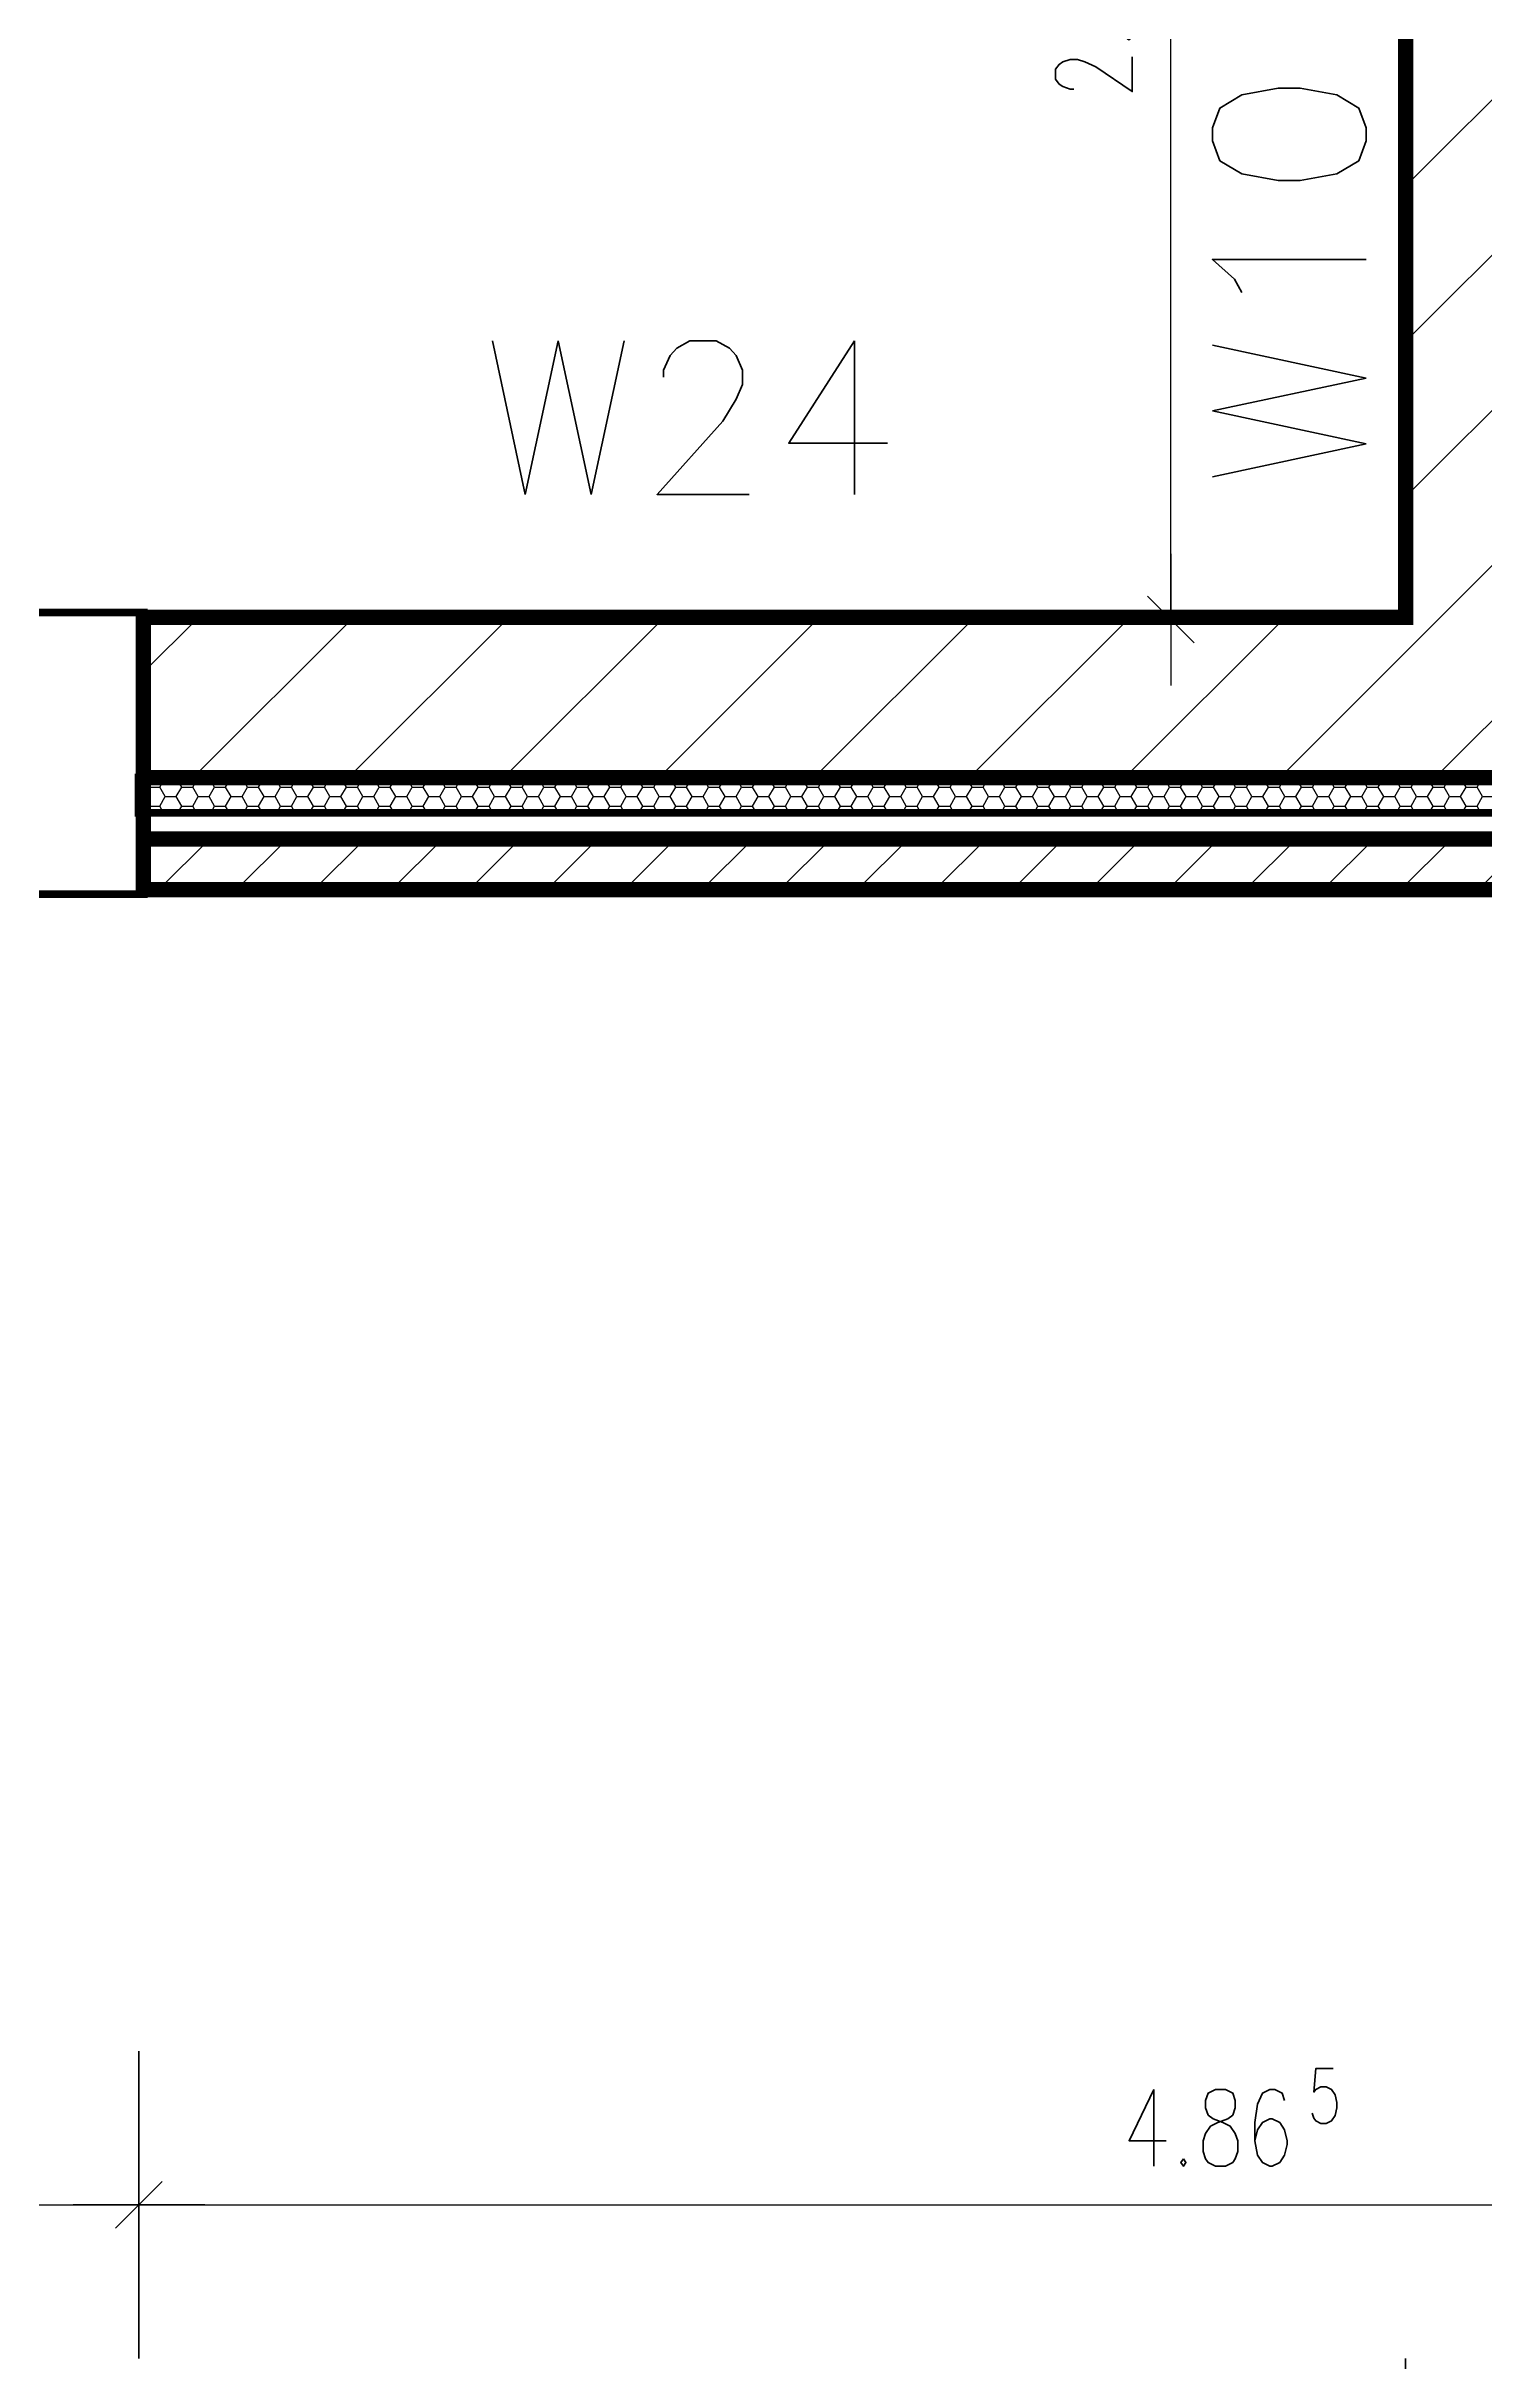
# Model space of a CAD drawing. Extents: x 0 to 42050, y 0 to 29700.
# Drawn here: x 11029 to 14305, y 5642 to 10916 of the extents above; entities that cross this region are included whole.
import ezdxf
from ezdxf.enums import TextEntityAlignment as Align

# ---------------------------------------------------------------- set-up
doc = ezdxf.new("R2010")
doc.units = 0
doc.header["$LTSCALE"] = 1000
doc.layers.get('0').update_dxf_attribs({"linetype": 'CONTINUOUS'})
doc.layers.get('DEFPOINTS').update_dxf_attribs({"linetype": 'CONTINUOUS'})
for name, color, linetype in [('BEMASSUNG', 3, 'CONTINUOUS'), ('DAEMMUNG', 6, 'CONTINUOUS'), ('FENSTER', 8, 'CONTINUOUS'), ('LEGENDE-70', 1, 'CONTINUOUS'), ('MAUERWERK', 7, 'CONTINUOUS'), ('SCHRAFFUR-DAEMMUNG', 6, 'CONTINUOUS'), ('SCHRAFFUR-MAUER', 7, 'CONTINUOUS'), ('SCHRAFFUR-VORMAUER', 7, 'CONTINUOUS'), ('VORSATZSCHALLE', 7, 'CONTINUOUS')]:
    doc.layers.add(name, color=color, linetype=linetype)
doc.styles.get("Standard").update_dxf_attribs({"font": 'TXT.SHX', "width": 0.75, "height": 175})
doc.styles.add('STANDART', font='TXT.SHX', dxfattribs={"width": 0.75, "height": 175})
doc.dimstyles.get("Standard").update_dxf_attribs({"dimtxt": 2.5, "dimasz": 2.5, "dimexe": 1.25, "dimexo": 0.625, "dimtad": 1, "dimcen": 2.5, "dimazin": 3, "dimtfac": 1, "dimtmove": 0, "dimatfit": 3})

# ---------------------------------------------------------------- blocks, each defined once
blk = doc.blocks.new('*X9')
at = {"color": 0}
for p, q in [((14125, 10596.825407), (14490, 10961.825407)), ((14125, 10243.272016), (14490, 10608.272016)), ((14125, 9889.718626), (14490, 10254.718626)), ((13838.834765, 9250), (14490, 9901.165235)), ((11250, 9489.59236), (11375.40764, 9615)), ((11363.961031, 9250), (11728.961031, 9615)), ((11717.514421, 9250), (12082.514421, 9615)), ((12071.067812, 9250), (12436.067812, 9615)), ((12424.621202, 9250), (12789.621202, 9615)), ((12778.174593, 9250), (13143.174593, 9615)), ((13131.727984, 9250), (13496.727984, 9615)), ((13485.281374, 9250), (13850.281374, 9615)), ((14192.388155, 9250), (14557.388155, 9615))]:
    blk.add_line(p, q, dxfattribs=at)
blk = doc.blocks.new('*X22')
at = {"color": 0}
for p, q in [((11285.737726, 8995), (11400.737726, 9110)), ((11462.514421, 8995), (11577.514421, 9110)), ((11639.291117, 8995), (11754.291117, 9110)), ((11816.067812, 8995), (11931.067812, 9110)), ((11992.844507, 8995), (12107.844507, 9110)), ((12169.621202, 8995), (12284.621202, 9110)), ((12346.397898, 8995), (12461.397898, 9110)), ((12523.174593, 8995), (12638.174593, 9110)), ((12699.951288, 8995), (12814.951288, 9110)), ((12876.727984, 8995), (12991.727984, 9110)), ((13053.504679, 8995), (13168.504679, 9110)), ((13230.281374, 8995), (13345.281374, 9110)), ((13407.05807, 8995), (13522.05807, 9110)), ((13583.834765, 8995), (13698.834765, 9110)), ((13760.61146, 8995), (13875.61146, 9110)), ((13937.388155, 8995), (14052.388155, 9110)), ((14114.164851, 8995), (14229.164851, 9110)), ((14290.941546, 8995), (14405.941546, 9110))]:
    blk.add_line(p, q, dxfattribs=at)
blk = doc.blocks.new('*X46')
at = {"color": 0}
for p, q in [((11249.999979, 9206.698742), (11262.499979, 9228.349377)), ((11262.49998, 9228.349353), (11249.99998, 9249.999988)), ((11262.5, 9228.349365), (11287.5, 9228.349365)), ((11287.499979, 9228.349377), (11299.999972, 9250)), ((11299.999979, 9206.698718), (11287.499979, 9228.349353)), ((11299.999979, 9249.999988), (11299.999972, 9250)), ((11337.499979, 9228.349353), (11324.999979, 9249.999988)), ((11324.999979, 9206.698742), (11337.499979, 9228.349377)), ((11337.5, 9228.349365), (11362.5, 9228.349365)), ((11362.499979, 9228.349377), (11374.999972, 9250)), ((11374.999979, 9206.698718), (11362.499979, 9228.349353)), ((11374.999979, 9249.999988), (11374.999972, 9250)), ((11412.499979, 9228.349353), (11399.999979, 9249.999988)), ((11399.999979, 9206.698742), (11412.499979, 9228.349377)), ((11412.5, 9228.349365), (11437.5, 9228.349365)), ((11437.499979, 9228.349377), (11449.999972, 9250)), ((11449.999979, 9206.698718), (11437.499979, 9228.349353)), ((11449.999979, 9249.999988), (11449.999972, 9250)), ((11487.499979, 9228.349353), (11474.999979, 9249.999988)), ((11474.999979, 9206.698742), (11487.499979, 9228.349377)), ((11487.5, 9228.349365), (11512.5, 9228.349365)), ((11512.499979, 9228.349377), (11524.999971, 9250)), ((11524.999979, 9206.698718), (11512.499979, 9228.349353)), ((11524.999979, 9249.999988), (11524.999971, 9250)), ((11549.999978, 9206.698742), (11562.499978, 9228.349377)), ((11562.499979, 9228.349353), (11549.999979, 9249.999988)), ((11562.5, 9228.349365), (11587.5, 9228.349365)), ((11587.499978, 9228.349377), (11599.999971, 9250)), ((11599.999978, 9206.698717), (11587.499978, 9228.349352)), ((11599.999978, 9249.999988), (11599.999971, 9250)), ((11637.499978, 9228.349352), (11624.999978, 9249.999987)), ((11624.999978, 9206.698742), (11637.499978, 9228.349377)), ((11637.5, 9228.349365), (11662.5, 9228.349365)), ((11662.499978, 9228.349378), (11674.999971, 9250)), ((11674.999978, 9206.698717), (11662.499978, 9228.349352)), ((11674.999978, 9249.999987), (11674.999971, 9250)), ((11712.499978, 9228.349352), (11699.999978, 9249.999987)), ((11699.999978, 9206.698743), (11712.499978, 9228.349378)), ((11712.5, 9228.349365), (11737.5, 9228.349365)), ((11737.499978, 9228.349378), (11749.999971, 9250)), ((11749.999978, 9206.698717), (11737.499978, 9228.349352)), ((11749.999978, 9249.999987), (11749.999971, 9250)), ((11787.499978, 9228.349352), (11774.999978, 9249.999987)), ((11774.999978, 9206.698743), (11787.499978, 9228.349378)), ((11787.5, 9228.349365), (11812.5, 9228.349365)), ((11812.499978, 9228.349378), (11824.99997, 9250)), ((11824.999978, 9206.698717), (11812.499978, 9228.349352)), ((11824.999978, 9249.999987), (11824.99997, 9250)), ((11849.999977, 9206.698743), (11862.499977, 9228.349378)), ((11862.499978, 9228.349352), (11849.999978, 9249.999987)), ((11862.5, 9228.349365), (11887.5, 9228.349365)), ((11887.499977, 9228.349378), (11899.99997, 9250)), ((11899.999977, 9206.698717), (11887.499977, 9228.349352)), ((11899.999977, 9249.999987), (11899.99997, 9250)), ((11937.499977, 9228.349352), (11924.999977, 9249.999987)), ((11924.999977, 9206.698743), (11937.499977, 9228.349378)), ((11937.5, 9228.349365), (11962.5, 9228.349365)), ((11962.499977, 9228.349378), (11974.99997, 9250)), ((11974.999977, 9206.698717), (11962.499977, 9228.349352)), ((11974.999977, 9249.999987), (11974.99997, 9250)), ((12012.499977, 9228.349352), (11999.999977, 9249.999987)), ((11999.999977, 9206.698743), (12012.499977, 9228.349378)), ((12012.5, 9228.349365), (12037.5, 9228.349365)), ((12037.499977, 9228.349378), (12049.999969, 9250)), ((12049.999977, 9206.698717), (12037.499977, 9228.349352)), ((12049.999977, 9249.999987), (12049.999969, 9250)), ((12087.499977, 9228.349352), (12074.999977, 9249.999987)), ((12074.999977, 9206.698743), (12087.499977, 9228.349378)), ((12087.5, 9228.349365), (12112.5, 9228.349365)), ((12112.499977, 9228.349378), (12124.999969, 9250)), ((12124.999977, 9206.698716), (12112.499977, 9228.349351)), ((12124.999977, 9249.999987), (12124.999969, 9250)), ((12149.999976, 9206.698743), (12162.499976, 9228.349378)), ((12162.499977, 9228.349351), (12149.999977, 9249.999986)), ((12162.5, 9228.349365), (12187.5, 9228.349365)), ((12187.499976, 9228.349379), (12199.999969, 9250)), ((12199.999976, 9206.698716), (12187.499976, 9228.349351)), ((12199.999976, 9249.999986), (12199.999969, 9250)), ((12237.499976, 9228.349351), (12224.999976, 9249.999986)), ((12224.999976, 9206.698744), (12237.499976, 9228.349379)), ((12237.5, 9228.349365), (12262.5, 9228.349365)), ((12262.499976, 9228.349379), (12274.999968, 9250)), ((12274.999976, 9206.698716), (12262.499976, 9228.349351)), ((12274.999976, 9249.999986), (12274.999968, 9250)), ((12312.499976, 9228.349351), (12299.999976, 9249.999986)), ((12299.999976, 9206.698744), (12312.499976, 9228.349379)), ((12312.5, 9228.349365), (12337.5, 9228.349365)), ((12337.499976, 9228.349379), (12349.999968, 9250)), ((12349.999976, 9206.698716), (12337.499976, 9228.349351)), ((12349.999976, 9249.999986), (12349.999968, 9250)), ((12387.499976, 9228.349351), (12374.999976, 9249.999986)), ((12374.999976, 9206.698744), (12387.499976, 9228.349379)), ((12387.5, 9228.349365), (12412.5, 9228.349365)), ((12412.499976, 9228.349379), (12424.999968, 9250)), ((12424.999976, 9206.698716), (12412.499976, 9228.349351)), ((12424.999976, 9249.999986), (12424.999968, 9250)), ((12462.499976, 9228.349351), (12449.999976, 9249.999986)), ((12449.999976, 9206.698744), (12462.499976, 9228.349379)), ((12462.5, 9228.349365), (12487.5, 9228.349365)), ((12487.499975, 9228.349379), (12499.999967, 9250)), ((12499.999976, 9206.698716), (12487.499976, 9228.349351)), ((12499.999975, 9249.999986), (12499.999967, 9250)), ((12537.499975, 9228.349351), (12524.999975, 9249.999986)), ((12524.999975, 9206.698744), (12537.499975, 9228.349379)), ((12537.5, 9228.349365), (12562.5, 9228.349365)), ((12562.499975, 9228.349379), (12574.999967, 9250)), ((12574.999975, 9206.698716), (12562.499975, 9228.349351)), ((12574.999975, 9249.999986), (12574.999967, 9250)), ((12612.499975, 9228.349351), (12599.999975, 9249.999986)), ((12599.999975, 9206.698744), (12612.499975, 9228.349379)), ((12612.5, 9228.349365), (12637.5, 9228.349365)), ((12637.499975, 9228.349379), (12649.999967, 9250)), ((12649.999975, 9206.698715), (12637.499975, 9228.34935)), ((12649.999975, 9249.999986), (12649.999967, 9250)), ((12687.499975, 9228.34935), (12674.999975, 9249.999985)), ((12674.999975, 9206.698744), (12687.499975, 9228.349379)), ((12687.5, 9228.349365), (12712.5, 9228.349365)), ((12712.499975, 9228.34938), (12724.999966, 9250)), ((12724.999975, 9206.698715), (12712.499975, 9228.34935)), ((12724.999975, 9249.999985), (12724.999966, 9250)), ((12762.499975, 9228.34935), (12749.999975, 9249.999985)), ((12749.999975, 9206.698745), (12762.499975, 9228.34938)), ((12762.5, 9228.349365), (12787.5, 9228.349365)), ((12787.499974, 9228.34938), (12799.999966, 9250)), ((12799.999975, 9206.698715), (12787.499975, 9228.34935)), ((12799.999974, 9249.999985), (12799.999966, 9250)), ((12837.499974, 9228.34935), (12824.999974, 9249.999985)), ((12824.999974, 9206.698745), (12837.499974, 9228.34938)), ((12837.5, 9228.349365), (12862.5, 9228.349365)), ((12862.499974, 9228.34938), (12874.999966, 9250)), ((12874.999974, 9206.698715), (12862.499974, 9228.34935)), ((12874.999974, 9249.999985), (12874.999966, 9250)), ((12912.499974, 9228.34935), (12899.999974, 9249.999985)), ((12899.999974, 9206.698745), (12912.499974, 9228.34938)), ((12912.5, 9228.349365), (12937.5, 9228.349365)), ((12937.499974, 9228.34938), (12949.999965, 9250)), ((12949.999974, 9206.698715), (12937.499974, 9228.34935)), ((12949.999974, 9249.999985), (12949.999965, 9250)), ((12987.499974, 9228.34935), (12974.999974, 9249.999985)), ((12974.999974, 9206.698745), (12987.499974, 9228.34938)), ((12987.5, 9228.349365), (13012.5, 9228.349365)), ((13012.499974, 9228.34938), (13024.999965, 9250)), ((13024.999974, 9206.698715), (13012.499974, 9228.34935)), ((13024.999974, 9249.999985), (13024.999965, 9250)), ((13062.499974, 9228.34935), (13049.999974, 9249.999985)), ((13049.999974, 9206.698745), (13062.499974, 9228.34938)), ((13062.5, 9228.349365), (13087.5, 9228.349365)), ((13087.499973, 9228.34938), (13099.999965, 9250)), ((13099.999974, 9206.698715), (13087.499974, 9228.34935)), ((13099.999973, 9249.999985), (13099.999965, 9250)), ((13137.499973, 9228.34935), (13124.999973, 9249.999985)), ((13124.999973, 9206.698745), (13137.499973, 9228.34938)), ((13137.5, 9228.349365), (13162.5, 9228.349365)), ((13162.499973, 9228.34938), (13174.999964, 9250)), ((13174.999973, 9206.698714), (13162.499973, 9228.349349)), ((13174.999973, 9249.999985), (13174.999964, 9250)), ((13212.499973, 9228.349349), (13199.999973, 9249.999984)), ((13199.999973, 9206.698745), (13212.499973, 9228.34938)), ((13212.5, 9228.349365), (13237.5, 9228.349365)), ((13237.499973, 9228.349381), (13249.999964, 9250)), ((13249.999973, 9206.698714), (13237.499973, 9228.349349)), ((13249.999973, 9249.999984), (13249.999964, 9250)), ((13287.499973, 9228.349349), (13274.999973, 9249.999984)), ((13274.999973, 9206.698746), (13287.499973, 9228.349381)), ((13287.5, 9228.349365), (13312.5, 9228.349365)), ((13312.499973, 9228.349381), (13324.999964, 9250)), ((13324.999973, 9206.698714), (13312.499973, 9228.349349)), ((13324.999973, 9249.999984), (13324.999964, 9250)), ((13362.499973, 9228.349349), (13349.999973, 9249.999984)), ((13349.999973, 9206.698746), (13362.499973, 9228.349381)), ((13362.5, 9228.349365), (13387.5, 9228.349365)), ((13387.499972, 9228.349381), (13399.999963, 9250)), ((13399.999973, 9206.698714), (13387.499973, 9228.349349)), ((13399.999972, 9249.999984), (13399.999963, 9250)), ((13437.499972, 9228.349349), (13424.999972, 9249.999984)), ((13424.999972, 9206.698746), (13437.499972, 9228.349381)), ((13437.5, 9228.349365), (13462.5, 9228.349365)), ((13462.499972, 9228.349381), (13474.999963, 9250)), ((13474.999972, 9206.698714), (13462.499972, 9228.349349)), ((13474.999972, 9249.999984), (13474.999963, 9250)), ((13512.499972, 9228.349349), (13499.999972, 9249.999984)), ((13499.999972, 9206.698746), (13512.499972, 9228.349381)), ((13512.5, 9228.349365), (13537.5, 9228.349365)), ((13537.499972, 9228.349381), (13549.999963, 9250)), ((13549.999972, 9206.698714), (13537.499972, 9228.349349)), ((13549.999972, 9249.999984), (13549.999963, 9250)), ((13587.499972, 9228.349349), (13574.999972, 9249.999984)), ((13574.999972, 9206.698746), (13587.499972, 9228.349381)), ((13587.5, 9228.349365), (13612.5, 9228.349365)), ((13612.499972, 9228.349381), (13624.999962, 9250)), ((13624.999972, 9206.698714), (13612.499972, 9228.349349)), ((13624.999972, 9249.999984), (13624.999962, 9250)), ((13662.499972, 9228.349349), (13649.999972, 9249.999984)), ((13649.999972, 9206.698746), (13662.499972, 9228.349381)), ((13662.5, 9228.349365), (13687.5, 9228.349365)), ((13687.499971, 9228.349381), (13699.999962, 9250)), ((13699.999972, 9206.698713), (13687.499972, 9228.349348)), ((13699.999971, 9249.999984), (13699.999962, 9250)), ((13737.499971, 9228.349348), (13724.999971, 9249.999983)), ((13724.999971, 9206.698746), (13737.499971, 9228.349381)), ((13737.5, 9228.349365), (13762.5, 9228.349365)), ((13762.499971, 9228.349382), (13774.999962, 9250)), ((13774.999971, 9206.698713), (13762.499971, 9228.349348)), ((13774.999971, 9249.999983), (13774.999962, 9250)), ((13812.499971, 9228.349348), (13799.999971, 9249.999983)), ((13799.999971, 9206.698747), (13812.499971, 9228.349382)), ((13812.5, 9228.349365), (13837.5, 9228.349365)), ((13837.499971, 9228.349382), (13849.999961, 9250)), ((13849.999971, 9206.698713), (13837.499971, 9228.349348)), ((13849.999971, 9249.999983), (13849.999961, 9250)), ((13887.499971, 9228.349348), (13874.999971, 9249.999983)), ((13874.999971, 9206.698747), (13887.499971, 9228.349382)), ((13887.5, 9228.349365), (13912.5, 9228.349365)), ((13912.499971, 9228.349382), (13924.999961, 9250)), ((13924.999971, 9206.698713), (13912.499971, 9228.349348)), ((13924.999971, 9249.999983), (13924.999961, 9250)), ((13962.499971, 9228.349348), (13949.999971, 9249.999983)), ((13949.999971, 9206.698747), (13962.499971, 9228.349382)), ((13962.5, 9228.349365), (13987.5, 9228.349365)), ((13987.499971, 9228.349382), (13999.999961, 9250)), ((13999.999971, 9206.698713), (13987.499971, 9228.349348)), ((13999.999971, 9249.999983), (13999.999961, 9250)), ((14037.49997, 9228.349348), (14024.99997, 9249.999983)), ((14024.99997, 9206.698747), (14037.49997, 9228.349382)), ((14037.5, 9228.349365), (14062.5, 9228.349365)), ((14062.49997, 9228.349382), (14074.99996, 9250)), ((14074.99997, 9206.698713), (14062.49997, 9228.349348)), ((14074.99997, 9249.999983), (14074.99996, 9250)), ((14112.49997, 9228.349348), (14099.99997, 9249.999983)), ((14099.99997, 9206.698747), (14112.49997, 9228.349382)), ((14112.5, 9228.349365), (14137.5, 9228.349365)), ((14137.49997, 9228.349382), (14149.99996, 9250)), ((14149.99997, 9206.698713), (14137.49997, 9228.349348)), ((14149.99997, 9249.999983), (14149.99996, 9250)), ((14187.49997, 9228.349348), (14174.99997, 9249.999983)), ((14174.99997, 9206.698747), (14187.49997, 9228.349382)), ((14187.5, 9228.349365), (14212.5, 9228.349365)), ((14212.49997, 9228.349382), (14224.99996, 9250)), ((14224.99997, 9206.698712), (14212.49997, 9228.349347)), ((14224.99997, 9249.999983), (14224.99996, 9250)), ((14262.49997, 9228.349347), (14249.99997, 9249.999982)), ((14249.99997, 9206.698747), (14262.49997, 9228.349382)), ((14262.5, 9228.349365), (14287.5, 9228.349365)), ((14287.49997, 9228.349383), (14299.999959, 9250)), ((14299.99997, 9206.698712), (14287.49997, 9228.349347)), ((14299.99997, 9249.999982), (14299.999959, 9250)), ((11238.75, 9206.69873), (11250, 9206.69873)), ((11262.49998, 9185.048083), (11249.99998, 9206.698718)), ((11253.811951, 9170), (11262.499979, 9185.048107)), ((11262.5, 9185.048095), (11287.5, 9185.048095)), ((11287.499979, 9185.048107), (11299.999979, 9206.698742)), ((11296.187994, 9170), (11287.49998, 9185.048083)), ((11300, 9206.69873), (11325, 9206.69873)), ((11337.499979, 9185.048083), (11324.999979, 9206.698718)), ((11328.811951, 9170), (11337.499979, 9185.048107)), ((11337.5, 9185.048095), (11362.5, 9185.048095)), ((11362.499979, 9185.048107), (11374.999979, 9206.698742)), ((11371.187994, 9170), (11362.499979, 9185.048083)), ((11375, 9206.69873), (11400, 9206.69873)), ((11412.499979, 9185.048083), (11399.999979, 9206.698718)), ((11403.81195, 9170), (11412.499979, 9185.048107)), ((11412.5, 9185.048095), (11437.5, 9185.048095)), ((11437.499979, 9185.048107), (11449.999979, 9206.698742)), ((11446.187994, 9170), (11437.499979, 9185.048083)), ((11450, 9206.69873), (11475, 9206.69873)), ((11487.499979, 9185.048083), (11474.999979, 9206.698718)), ((11478.81195, 9170), (11487.499979, 9185.048107)), ((11487.5, 9185.048095), (11512.5, 9185.048095)), ((11512.499979, 9185.048107), (11524.999979, 9206.698742)), ((11521.187993, 9170), (11512.499979, 9185.048082)), ((11525, 9206.69873), (11550, 9206.69873)), ((11562.499979, 9185.048082), (11549.999979, 9206.698717)), ((11553.81195, 9170), (11562.499978, 9185.048107)), ((11562.5, 9185.048095), (11587.5, 9185.048095)), ((11587.499978, 9185.048107), (11599.999978, 9206.698742)), ((11596.187993, 9170), (11587.499979, 9185.048082)), ((11600, 9206.69873), (11625, 9206.69873)), ((11637.499978, 9185.048082), (11624.999978, 9206.698717)), ((11628.811949, 9170), (11637.499978, 9185.048107)), ((11637.5, 9185.048095), (11662.5, 9185.048095)), ((11662.499978, 9185.048107), (11674.999978, 9206.698742)), ((11671.187993, 9170), (11662.499978, 9185.048082)), ((11675, 9206.69873), (11700, 9206.69873)), ((11712.499978, 9185.048082), (11699.999978, 9206.698717)), ((11703.811949, 9170), (11712.499978, 9185.048107)), ((11712.5, 9185.048095), (11737.5, 9185.048095)), ((11737.499978, 9185.048108), (11749.999978, 9206.698743)), ((11746.187992, 9170), (11737.499978, 9185.048082)), ((11750, 9206.69873), (11775, 9206.69873)), ((11787.499978, 9185.048082), (11774.999978, 9206.698717)), ((11778.811949, 9170), (11787.499978, 9185.048108)), ((11787.5, 9185.048095), (11812.5, 9185.048095)), ((11812.499978, 9185.048108), (11824.999978, 9206.698743)), ((11821.187992, 9170), (11812.499978, 9185.048082)), ((11825, 9206.69873), (11850, 9206.69873)), ((11862.499978, 9185.048082), (11849.999978, 9206.698717)), ((11853.811948, 9170), (11862.499977, 9185.048108)), ((11862.5, 9185.048095), (11887.5, 9185.048095)), ((11887.499977, 9185.048108), (11899.999977, 9206.698743)), ((11896.187992, 9170), (11887.499978, 9185.048082)), ((11900, 9206.69873), (11925, 9206.69873)), ((11937.499977, 9185.048082), (11924.999977, 9206.698717)), ((11928.811948, 9170), (11937.499977, 9185.048108)), ((11937.5, 9185.048095), (11962.5, 9185.048095)), ((11962.499977, 9185.048108), (11974.999977, 9206.698743)), ((11971.187991, 9170), (11962.499977, 9185.048082)), ((11975, 9206.69873), (12000, 9206.69873)), ((12012.499977, 9185.048082), (11999.999977, 9206.698717)), ((12003.811948, 9170), (12012.499977, 9185.048108)), ((12012.5, 9185.048095), (12037.5, 9185.048095)), ((12037.499977, 9185.048108), (12049.999977, 9206.698743)), ((12046.187991, 9170), (12037.499977, 9185.048081)), ((12050, 9206.69873), (12075, 9206.69873)), ((12087.499977, 9185.048081), (12074.999977, 9206.698716)), ((12078.811947, 9170), (12087.499977, 9185.048108)), ((12087.5, 9185.048095), (12112.5, 9185.048095)), ((12112.499977, 9185.048108), (12124.999977, 9206.698743)), ((12121.187991, 9170), (12112.499977, 9185.048081)), ((12125, 9206.69873), (12150, 9206.69873)), ((12162.499977, 9185.048081), (12149.999977, 9206.698716)), ((12153.811947, 9170), (12162.499976, 9185.048108)), ((12162.5, 9185.048095), (12187.5, 9185.048095)), ((12187.499976, 9185.048108), (12199.999976, 9206.698743)), ((12196.18799, 9170), (12187.499977, 9185.048081)), ((12200, 9206.69873), (12225, 9206.69873)), ((12237.499976, 9185.048081), (12224.999976, 9206.698716)), ((12228.811947, 9170), (12237.499976, 9185.048108)), ((12237.5, 9185.048095), (12262.5, 9185.048095)), ((12262.499976, 9185.048109), (12274.999976, 9206.698744)), ((12271.18799, 9170), (12262.499976, 9185.048081)), ((12275, 9206.69873), (12300, 9206.69873)), ((12312.499976, 9185.048081), (12299.999976, 9206.698716)), ((12303.811946, 9170), (12312.499976, 9185.048109)), ((12312.5, 9185.048095), (12337.5, 9185.048095)), ((12337.499976, 9185.048109), (12349.999976, 9206.698744)), ((12346.18799, 9170), (12337.499976, 9185.048081)), ((12350, 9206.69873), (12375, 9206.69873)), ((12387.499976, 9185.048081), (12374.999976, 9206.698716)), ((12378.811946, 9170), (12387.499976, 9185.048109)), ((12387.5, 9185.048095), (12412.5, 9185.048095)), ((12412.499976, 9185.048109), (12424.999976, 9206.698744)), ((12421.187989, 9170), (12412.499976, 9185.048081)), ((12425, 9206.69873), (12450, 9206.69873)), ((12462.499976, 9185.048081), (12449.999976, 9206.698716)), ((12453.811946, 9170), (12462.499975, 9185.048109)), ((12462.5, 9185.048095), (12487.5, 9185.048095)), ((12487.499975, 9185.048109), (12499.999975, 9206.698744)), ((12496.187989, 9170), (12487.499976, 9185.048081)), ((12500, 9206.69873), (12525, 9206.69873)), ((12537.499975, 9185.048081), (12524.999975, 9206.698716)), ((12528.811945, 9170), (12537.499975, 9185.048109)), ((12537.5, 9185.048095), (12562.5, 9185.048095)), ((12562.499975, 9185.048109), (12574.999975, 9206.698744)), ((12571.187989, 9170), (12562.499975, 9185.04808)), ((12575, 9206.69873), (12600, 9206.69873)), ((12612.499975, 9185.04808), (12599.999975, 9206.698715)), ((12603.811945, 9170), (12612.499975, 9185.048109)), ((12612.5, 9185.048095), (12637.5, 9185.048095)), ((12637.499975, 9185.048109), (12649.999975, 9206.698744)), ((12646.187988, 9170), (12637.499975, 9185.04808)), ((12650, 9206.69873), (12675, 9206.69873)), ((12687.499975, 9185.04808), (12674.999975, 9206.698715)), ((12678.811945, 9170), (12687.499975, 9185.048109)), ((12687.5, 9185.048095), (12712.5, 9185.048095)), ((12712.499975, 9185.048109), (12724.999975, 9206.698744)), ((12721.187988, 9170), (12712.499975, 9185.04808)), ((12725, 9206.69873), (12750, 9206.69873)), ((12762.499975, 9185.04808), (12749.999975, 9206.698715)), ((12753.811944, 9170), (12762.499974, 9185.048109)), ((12762.5, 9185.048095), (12787.5, 9185.048095)), ((12787.499974, 9185.04811), (12799.999974, 9206.698745)), ((12796.187988, 9170), (12787.499975, 9185.04808)), ((12800, 9206.69873), (12825, 9206.69873)), ((12837.499974, 9185.04808), (12824.999974, 9206.698715)), ((12828.811944, 9170), (12837.499974, 9185.04811)), ((12837.5, 9185.048095), (12862.5, 9185.048095)), ((12862.499974, 9185.04811), (12874.999974, 9206.698745)), ((12871.187987, 9170), (12862.499974, 9185.04808)), ((12875, 9206.69873), (12900, 9206.69873)), ((12912.499974, 9185.04808), (12899.999974, 9206.698715)), ((12903.811944, 9170), (12912.499974, 9185.04811)), ((12912.5, 9185.048095), (12937.5, 9185.048095)), ((12937.499974, 9185.04811), (12949.999974, 9206.698745)), ((12946.187987, 9170), (12937.499974, 9185.04808)), ((12950, 9206.69873), (12975, 9206.69873)), ((12987.499974, 9185.04808), (12974.999974, 9206.698715)), ((12978.811943, 9170), (12987.499974, 9185.04811)), ((12987.5, 9185.048095), (13012.5, 9185.048095)), ((13012.499974, 9185.04811), (13024.999974, 9206.698745)), ((13021.187987, 9170), (13012.499974, 9185.04808)), ((13025, 9206.69873), (13050, 9206.69873)), ((13062.499974, 9185.04808), (13049.999974, 9206.698715)), ((13053.811943, 9170), (13062.499973, 9185.04811)), ((13062.5, 9185.048095), (13087.5, 9185.048095)), ((13087.499973, 9185.04811), (13099.999973, 9206.698745)), ((13096.187986, 9170), (13087.499974, 9185.048079)), ((13100, 9206.69873), (13125, 9206.69873)), ((13137.499973, 9185.048079), (13124.999973, 9206.698714)), ((13128.811943, 9170), (13137.499973, 9185.04811)), ((13137.5, 9185.048095), (13162.5, 9185.048095)), ((13162.499973, 9185.04811), (13174.999973, 9206.698745)), ((13171.187986, 9170), (13162.499973, 9185.048079)), ((13175, 9206.69873), (13200, 9206.69873)), ((13212.499973, 9185.048079), (13199.999973, 9206.698714)), ((13203.811942, 9170), (13212.499973, 9185.04811)), ((13212.5, 9185.048095), (13237.5, 9185.048095)), ((13237.499973, 9185.04811), (13249.999973, 9206.698745)), ((13246.187986, 9170), (13237.499973, 9185.048079)), ((13250, 9206.69873), (13275, 9206.69873)), ((13287.499973, 9185.048079), (13274.999973, 9206.698714)), ((13278.811942, 9170), (13287.499973, 9185.04811)), ((13287.5, 9185.048095), (13312.5, 9185.048095)), ((13312.499973, 9185.048111), (13324.999973, 9206.698746)), ((13321.187985, 9170), (13312.499973, 9185.048079)), ((13325, 9206.69873), (13350, 9206.69873)), ((13362.499973, 9185.048079), (13349.999973, 9206.698714)), ((13353.811942, 9170), (13362.499972, 9185.048111)), ((13362.5, 9185.048095), (13387.5, 9185.048095)), ((13387.499972, 9185.048111), (13399.999972, 9206.698746)), ((13396.187985, 9170), (13387.499973, 9185.048079)), ((13400, 9206.69873), (13425, 9206.69873)), ((13437.499972, 9185.048079), (13424.999972, 9206.698714)), ((13428.811941, 9170), (13437.499972, 9185.048111)), ((13437.5, 9185.048095), (13462.5, 9185.048095)), ((13462.499972, 9185.048111), (13474.999972, 9206.698746)), ((13471.187985, 9170), (13462.499972, 9185.048079)), ((13475, 9206.69873), (13500, 9206.69873)), ((13512.499972, 9185.048079), (13499.999972, 9206.698714)), ((13503.811941, 9170), (13512.499972, 9185.048111)), ((13512.5, 9185.048095), (13537.5, 9185.048095)), ((13537.499972, 9185.048111), (13549.999972, 9206.698746)), ((13546.187984, 9170), (13537.499972, 9185.048079)), ((13550, 9206.69873), (13575, 9206.69873)), ((13587.499972, 9185.048079), (13574.999972, 9206.698714)), ((13578.811941, 9170), (13587.499972, 9185.048111)), ((13587.5, 9185.048095), (13612.5, 9185.048095)), ((13612.499972, 9185.048111), (13624.999972, 9206.698746)), ((13621.187984, 9170), (13612.499972, 9185.048078)), ((13625, 9206.69873), (13650, 9206.69873)), ((13662.499972, 9185.048078), (13649.999972, 9206.698713)), ((13653.81194, 9170), (13662.499971, 9185.048111)), ((13662.5, 9185.048095), (13687.5, 9185.048095)), ((13687.499971, 9185.048111), (13699.999971, 9206.698746)), ((13696.187984, 9170), (13687.499972, 9185.048078)), ((13700, 9206.69873), (13725, 9206.69873)), ((13737.499971, 9185.048078), (13724.999971, 9206.698713)), ((13728.81194, 9170), (13737.499971, 9185.048111)), ((13737.5, 9185.048095), (13762.5, 9185.048095)), ((13762.499971, 9185.048111), (13774.999971, 9206.698746)), ((13771.187983, 9170), (13762.499971, 9185.048078)), ((13775, 9206.69873), (13800, 9206.69873)), ((13812.499971, 9185.048078), (13799.999971, 9206.698713)), ((13803.81194, 9170), (13812.499971, 9185.048111)), ((13812.5, 9185.048095), (13837.5, 9185.048095)), ((13837.499971, 9185.048112), (13849.999971, 9206.698747)), ((13846.187983, 9170), (13837.499971, 9185.048078)), ((13850, 9206.69873), (13875, 9206.69873)), ((13887.499971, 9185.048078), (13874.999971, 9206.698713)), ((13878.811939, 9170), (13887.499971, 9185.048112)), ((13887.5, 9185.048095), (13912.5, 9185.048095)), ((13912.499971, 9185.048112), (13924.999971, 9206.698747)), ((13921.187983, 9170), (13912.499971, 9185.048078)), ((13925, 9206.69873), (13950, 9206.69873)), ((13962.499971, 9185.048078), (13949.999971, 9206.698713)), ((13953.811939, 9170), (13962.499971, 9185.048112)), ((13962.5, 9185.048095), (13987.5, 9185.048095)), ((13987.49997, 9185.048112), (13999.99997, 9206.698747)), ((13996.187982, 9170), (13987.499971, 9185.048078)), ((14000, 9206.69873), (14025, 9206.69873)), ((14037.499971, 9185.048078), (14024.999971, 9206.698713)), ((14028.811939, 9170), (14037.49997, 9185.048112)), ((14037.5, 9185.048095), (14062.5, 9185.048095)), ((14062.49997, 9185.048112), (14074.99997, 9206.698747)), ((14071.187982, 9170), (14062.49997, 9185.048078)), ((14075, 9206.69873), (14100, 9206.69873)), ((14112.49997, 9185.048078), (14099.99997, 9206.698713)), ((14103.811938, 9170), (14112.49997, 9185.048112)), ((14112.5, 9185.048095), (14137.5, 9185.048095)), ((14137.49997, 9185.048112), (14149.99997, 9206.698747)), ((14146.187982, 9170), (14137.49997, 9185.048077)), ((14150, 9206.69873), (14175, 9206.69873)), ((14187.49997, 9185.048077), (14174.99997, 9206.698712)), ((14178.811938, 9170), (14187.49997, 9185.048112)), ((14187.5, 9185.048095), (14212.5, 9185.048095)), ((14212.49997, 9185.048112), (14224.99997, 9206.698747)), ((14221.187981, 9170), (14212.49997, 9185.048077)), ((14225, 9206.69873), (14250, 9206.69873)), ((14262.49997, 9185.048077), (14249.99997, 9206.698712)), ((14253.811938, 9170), (14262.49997, 9185.048112)), ((14262.5, 9185.048095), (14287.5, 9185.048095)), ((14287.499969, 9185.048112), (14299.999969, 9206.698747)), ((14296.187981, 9170), (14287.49997, 9185.048077)), ((14300, 9206.69873), (14325, 9206.69873))]:
    blk.add_line(p, q, dxfattribs=at)
blk = doc.blocks.new('MASSHILFSLINIE')
for points in [[(0, -350), (0, 350)], [(0, 0), (53.033009, 53.033009)], [(-150, 0), (150, 0)], [(0, 0), (-53.033009, -53.033009)]]:
    blk.add_lwpolyline(points)
blk = doc.blocks.new('*D147')
at = {"color": 0, "linetype": 'BYBLOCK'}
blk.add_line((13590, 9611), (13590, 12374), dxfattribs=at)
at = {"layer": 'DEFPOINTS', "color": 0, "linetype": 'BYBLOCK'}
for p in [(13590, 12375), (13775, 12375), (13775, 9610)]:
    blk.add_point(p, dxfattribs=at)
at = {"color": 0, "linetype": 'BYBLOCK'}
for p, rotation in [((13590, 12375), 90), ((13590, 9610), 270)]:
    blk.add_blockref('MASSHILFSLINIE', p, dxfattribs=dict(at, rotation=rotation))
at = {"color": 0, "linetype": 'BYBLOCK', "style": 'STANDART', "width": 0.75}
blk.add_text('2.76', height=175, rotation=90, dxfattribs=at).set_placement((13415, 10992.5), align=Align.MIDDLE_CENTER)
blk = doc.blocks.new('*D172')
at = {"color": 0, "linetype": 'BYBLOCK'}
blk.add_line((9866, 6000), (11239, 6000), dxfattribs=at)
at = {"layer": 'DEFPOINTS', "color": 0, "linetype": 'BYBLOCK'}
for p in [(9865, 9460), (11240, 9435), (11240, 6000)]:
    blk.add_point(p, dxfattribs=at)
at = {"color": 0, "linetype": 'BYBLOCK', "rotation": 180}
blk.add_blockref('MASSHILFSLINIE', (9865, 6000), dxfattribs=at)
at = {"color": 0, "linetype": 'BYBLOCK'}
blk.add_blockref('MASSHILFSLINIE', (11240, 6000), dxfattribs=at)
at = {"color": 0, "linetype": 'BYBLOCK', "style": 'STANDART', "width": 0.75}
blk.add_text('1.38', height=175, dxfattribs=at).set_placement((10552.5, 6175), align=Align.MIDDLE_CENTER)
blk = doc.blocks.new('*D173')
at = {"color": 0, "linetype": 'BYBLOCK'}
blk.add_line((11241, 6000), (16109, 6000), dxfattribs=at)
at = {"layer": 'DEFPOINTS', "color": 0, "linetype": 'BYBLOCK'}
for p in [(11240, 9435), (16110, 9380), (16110, 6000)]:
    blk.add_point(p, dxfattribs=at)
at = {"color": 0, "linetype": 'BYBLOCK', "rotation": 180}
blk.add_blockref('MASSHILFSLINIE', (11240, 6000), dxfattribs=at)
at = {"color": 0, "linetype": 'BYBLOCK'}
blk.add_blockref('MASSHILFSLINIE', (16110, 6000), dxfattribs=at)
at = {"color": 0, "linetype": 'BYBLOCK', "style": 'STANDART', "width": 0.75}
blk.add_text('4.86', height=175, dxfattribs=at).set_placement((13675, 6175), align=Align.MIDDLE_CENTER)
blk = doc.blocks.new('*D184')
at = {"color": 0, "linetype": 'BYBLOCK'}
blk.add_line((9751, 5300), (14124, 5300), dxfattribs=at)
at = {"layer": 'DEFPOINTS', "color": 0, "linetype": 'BYBLOCK'}
for p in [(14125, 9650), (9750, 9635), (14125, 5300)]:
    blk.add_point(p, dxfattribs=at)
at = {"color": 0, "linetype": 'BYBLOCK', "rotation": 180}
blk.add_blockref('MASSHILFSLINIE', (9750, 5300), dxfattribs=at)
at = {"color": 0, "linetype": 'BYBLOCK'}
blk.add_blockref('MASSHILFSLINIE', (14125, 5300), dxfattribs=at)
at = {"color": 0, "linetype": 'BYBLOCK', "style": 'STANDART', "width": 0.75}
blk.add_text('4.38', height=175, dxfattribs=at).set_placement((11937.5, 5475), align=Align.MIDDLE_CENTER)
blk = doc.blocks.new('*D185')
at = {"color": 0, "linetype": 'BYBLOCK'}
blk.add_line((14126, 5300), (14499, 5300), dxfattribs=at)
at = {"layer": 'DEFPOINTS', "color": 0, "linetype": 'BYBLOCK'}
for p in [(14125, 9650), (14500, 9660), (14500, 5300)]:
    blk.add_point(p, dxfattribs=at)
at = {"color": 0, "linetype": 'BYBLOCK', "rotation": 180}
blk.add_blockref('MASSHILFSLINIE', (14125, 5300), dxfattribs=at)
at = {"color": 0, "linetype": 'BYBLOCK'}
blk.add_blockref('MASSHILFSLINIE', (14500, 5300), dxfattribs=at)
at = {"color": 0, "linetype": 'BYBLOCK', "style": 'STANDART', "width": 0.75}
blk.add_text('36', height=175, dxfattribs=at).set_placement((14312.5, 5475), align=Align.MIDDLE_CENTER)

msp = doc.modelspace()

# ---------------------------------------------------------------- linework, layer by layer
at = {"layer": 'DAEMMUNG', "const_width": 17.5}
msp.add_lwpolyline([(11238.75, 9250), (11238.75, 9170), (16126.25, 9170), (16126.25, 9250)], close=True, dxfattribs=at)
at = {"layer": 'FENSTER'}
for points, const_width in [([(9865, 9626.25), (11260, 9626.25)], 17.5), ([(11250, 9350), (11250, 9075)], 35), ([(9865, 8984.334044), (11260, 8984.334044)], 17.5)]:
    msp.add_lwpolyline(points, dxfattribs=dict(at, const_width=const_width))
at = {"layer": 'MAUERWERK', "const_width": 35}
msp.add_lwpolyline([(11250, 9615), (11250, 9250), (16115, 9250), (16115, 9615), (14490, 9615), (14490, 13500), (14615, 13500), (14615, 13865), (14125, 13865), (14125, 12740), (13875, 12740), (13875, 12375), (14125, 12375), (14125, 9615)], close=True, dxfattribs=at)
at = {"layer": 'VORSATZSCHALLE', "const_width": 35}
msp.add_lwpolyline([(11250, 9110), (11250, 8995), (16115, 8995), (16115, 9110)], close=True, dxfattribs=at)

# ---------------------------------------------------------------- block references
at = {"layer": 'SCHRAFFUR-DAEMMUNG'}
msp.add_blockref('*X46', (0, 0), dxfattribs=at)
at = {"layer": 'SCHRAFFUR-MAUER'}
msp.add_blockref('*X9', (0, 0), dxfattribs=at)
at = {"layer": 'SCHRAFFUR-VORMAUER'}
msp.add_blockref('*X22', (0, 0), dxfattribs=at)

# ---------------------------------------------------------------- texts
at = {"layer": 'BEMASSUNG', "style": 'STANDART', "width": 0.75}
msp.add_text('5', height=125, dxfattribs=at).set_placement((13900, 6185))
at = {"layer": 'LEGENDE-70'}
msp.add_text('W10', height=350, rotation=90, dxfattribs=at).set_placement((14035, 9905))
msp.add_text('W24', height=350, dxfattribs=at).set_placement((12015, 9895))

# ---------------------------------------------------------------- dimensions: what is measured, and where the dimension line sits
at = {"layer": 'BEMASSUNG'}
dim = msp.add_linear_dim(base=(13590, 12375), p1=(13775, 9610), p2=(13775, 12375), angle=90, text='2.76', dimstyle='Standard', dxfattribs=at)
dim.commit()
dim.dimension.update_dxf_attribs({"geometry": '*D147', "text_midpoint": (13415, 10992.5)})
for base, p1, p2, text, picture, middle in [((14125, 5300), (9750, 9635), (14125, 9650), '4.38', '*D184', (11937.5, 5475)), ((14500, 5300), (14125, 9650), (14500, 9660), '36', '*D185', (14312.5, 5475)), ((11240, 6000), (9865, 9460), (11240, 9435), '1.38', '*D172', (10552.5, 6175)), ((16110, 6000), (11240, 9435), (16110, 9380), '4.86', '*D173', (13675, 6175))]:
    dim = msp.add_linear_dim(base=base, p1=p1, p2=p2, text=text, dimstyle='Standard', dxfattribs=at)
    dim.commit()
    dim.dimension.update_dxf_attribs({"geometry": picture, "text_midpoint": middle})

doc.saveas('drawing.dxf')
